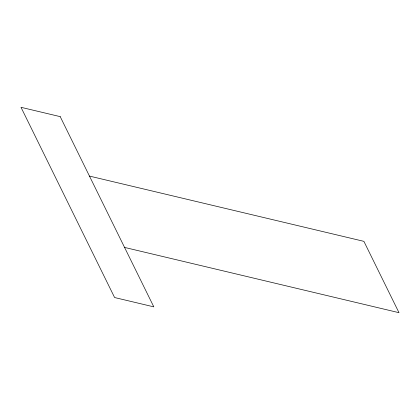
<?xml version="1.0" encoding="UTF-8"?>
<svg xmlns="http://www.w3.org/2000/svg" width="420" height="420" viewBox="0 0 420 420"><rect width="100%" height="100%" fill="white"/><g stroke="black" fill="none" stroke-linecap="round" stroke-linejoin="round"><path stroke-width="0.63" d="M89.455 176.085L363.899 241.353L399 312.69L124.556 247.417M60.207 116.634L21 107.31L114.602 297.538L153.809 306.863L60.207 116.634"/></g></svg>
